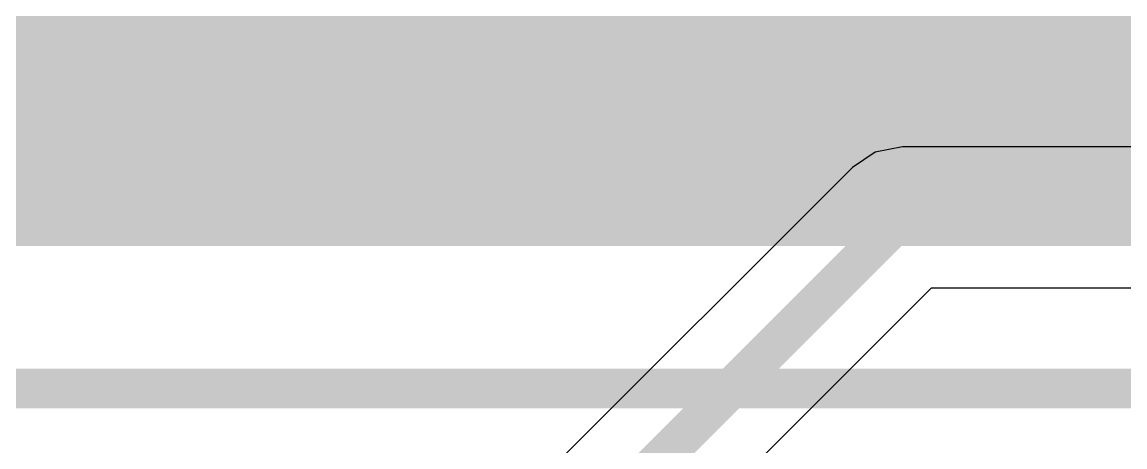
# Model space of a CAD drawing. Header units: inches. Extents: x 0 to 5271, y 0 to 5417.
# Drawn here: x 116.91 to 122.57, y 54.79 to 56.98 of the extents above; entities that cross this region are included whole.
import ezdxf

# ---------------------------------------------------------------- set-up
doc = ezdxf.new("R2010")
doc.units = ezdxf.units.IN
doc.layers.add('Bottom Layer', color=5, linetype='Continuous')
doc.layers.add('Top Layer', color=1, linetype='Continuous')

msp = doc.modelspace()

# ---------------------------------------------------------------- linework, layer by layer
at = {"layer": 'Bottom Layer'}
for points in [[(13.6892, 56.4609, 1.27, 1.27, 0), (127.8531, 56.4609, 1.27, 1.27, 0)], [(100.33, 55.0926, 0.2032, 0.2032, 0), (125.857, 55.0926, 0.2032, 0.2032, 0)]]:
    msp.add_lwpolyline(points, format="xyseb", dxfattribs=at)
at = {"layer": 'Top Layer'}
for p, q in [((121.2912, 56.3079), (121.1735, 56.2293)), ((121.4299, 56.3355), (121.2912, 56.3079)), ((122.7503, 56.3355), (121.4299, 56.3355)), ((121.4299, 56.3355), (121.4299, 56.3355)), ((121.1735, 56.2293), (119.2192, 54.275)), ((121.1735, 56.2293), (121.1735, 56.2293)), ((119.732, 53.7623), (121.5801, 55.6104)), ((121.5801, 55.6104), (122.7503, 55.6104))]:
    msp.add_line(p, q, dxfattribs=at)
for points in [[(119.178, 53.721, 0.2032, 0.2032, 0), (121.4299, 55.973, 0.2032, 0.2032, 0)], [(121.4299, 55.973, 0.2032, 0.2032, 0), (123.5039, 55.973, 0.2032, 0.2032, 0)]]:
    msp.add_lwpolyline(points, format="xyseb", dxfattribs=at)
msp.add_lwpolyline([(121.3791, 55.973, 0.1016, 0.1016, 1), (121.4807, 55.973, 0.1016, 0.1016, 1)], format="xyseb", close=True, dxfattribs=at)
msp.add_lwpolyline([(121.3791, 55.973, 0.1016, 0.1016, 1), (121.4807, 55.973, 0.1016, 0.1016, 1)], format="xyseb", close=True, dxfattribs=at)

doc.saveas('drawing.dxf')
